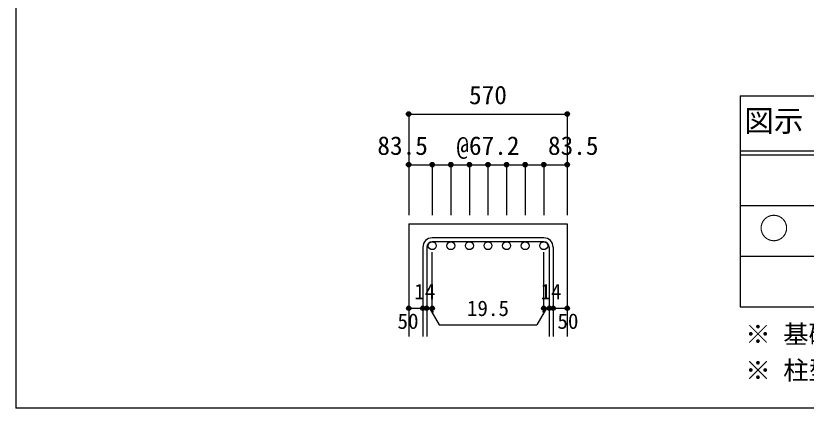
# Model space of a CAD drawing. Units: millimetres at full size, sheet at 1:30; details may follow other scales. Extents: x -5973 to 5954, y -4195 to 4201.
# Drawn here: x -5973 to -3166, y -4195 to -2801 of the extents above; entities that cross this region are included whole.
import ezdxf
from ezdxf.enums import TextEntityAlignment as Align

# ---------------------------------------------------------------- set-up
doc = ezdxf.new("R2010")
doc.units = ezdxf.units.MM
doc.header["$LTSCALE"] = 30
doc.header["$PDMODE"] = 32
doc.header["$PDSIZE"] = 15
for name, color, linetype in [('0-1_躯体線', 2, 'Continuous'), ('0-5_基礎梁筋', 7, 'Continuous'), ('0-6_スタラップ筋', 7, 'Continuous'), ('0-D_寸法', 4, 'Continuous'), ('6-7_文字', 7, 'Continuous'), ('6-E_枠', 7, 'Continuous'), ('F-0_枠', 6, 'Continuous')]:
    doc.layers.add(name, color=color, linetype=linetype)
doc.styles.add('ＭＳ ゴシック', font='')
doc.styles.get('ＭＳ ゴシック').set_extended_font_data('MS Gothic')

msp = doc.modelspace()

# ---------------------------------------------------------------- linework, layer by layer
at = {"layer": '0-1_躯体線'}
for p, q in [((-4577.3, -3539.89), (-4577.3, -3939.89)), ((-4577.3, -3539.89), (-4014.3, -3539.89)), ((-4014.3, -3539.89), (-4014.3, -3939.89))]:
    msp.add_line(p, q, dxfattribs=at)
at = {"layer": '0-5_基礎梁筋', "color": 3}
for centre in [(-4493.8, -3617.89), (-4427.8, -3617.89), (-4361.8, -3617.89), (-4295.8, -3617.89), (-4229.8, -3617.89), (-4163.8, -3617.89), (-4097.8, -3617.89)]:
    msp.add_circle(centre, 14, dxfattribs=at)
at = {"layer": '0-6_スタラップ筋'}
for p, q in [((-4097.8, -3589.89), (-4493.8, -3589.89)), ((-4097.8, -3603.89), (-4493.8, -3603.89)), ((-4527.3, -3623.39), (-4527.3, -3939.89)), ((-4513.3, -3623.39), (-4513.3, -3939.89)), ((-4078.3, -3623.39), (-4078.3, -3939.89)), ((-4064.3, -3623.39), (-4064.3, -3939.89))]:
    msp.add_line(p, q, dxfattribs=at)
for centre, radius, start, end in [((-4493.8, -3623.39), 33.5, 90, 180), ((-4097.8, -3623.39), 33.5, 0, 90), ((-4493.8, -3623.39), 19.5, 90, 180), ((-4097.8, -3623.39), 19.5, 0, 90)]:
    msp.add_arc(centre, radius, start, end, dxfattribs=at)
at = {"layer": '0-D_寸法'}
for p, q in [((-4577.3, -3149.89), (-4577.3, -3329.89)), ((-4577.3, -3149.89), (-4014.3, -3149.89)), ((-4014.3, -3149.89), (-4014.3, -3329.89)), ((-4014.3, -3149.89), (-4014.3, -3329.89)), ((-4577.3, -3329.89), (-4577.3, -3509.89)), ((-4577.3, -3329.89), (-4014.3, -3329.89)), ((-4493.8, -3329.89), (-4493.8, -3509.89)), ((-4427.8, -3329.89), (-4427.8, -3509.89)), ((-4361.8, -3329.89), (-4361.8, -3509.89)), ((-4295.8, -3329.89), (-4295.8, -3509.89)), ((-4229.8, -3329.89), (-4229.8, -3509.89)), ((-4163.8, -3329.89), (-4163.8, -3509.89)), ((-4097.8, -3329.89), (-4097.8, -3509.89)), ((-4014.3, -3329.89), (-4014.3, -3509.89)), ((-4493.8, -3839.89), (-4493.8, -3640.56)), ((-4097.8, -3839.89), (-4097.8, -3640.56)), ((-4577.3, -3839.89), (-4527.3, -3839.89)), ((-4527.3, -3839.89), (-4493.8, -3839.89)), ((-4503.55, -3839.89), (-4489.41, -3854.04)), ((-4503.55, -3839.89), (-4469.33, -3899.17)), ((-4088.05, -3839.89), (-4122.27, -3899.17)), ((-4088.05, -3839.89), (-4102.19, -3854.04)), ((-4097.8, -3839.89), (-4014.3, -3839.89)), ((-4078.3, -3839.89), (-4064.3, -3839.89)), ((-4469.33, -3899.17), (-4122.27, -3899.17))]:
    msp.add_line(p, q, dxfattribs=at)
for centre, radius in [((-4577.3, -3149.89), 8), ((-4577.3, -3149.89), 7.2), ((-4577.3, -3149.89), 6.4), ((-4014.3, -3149.89), 8), ((-4014.3, -3149.89), 7.2), ((-4014.3, -3149.89), 6.4), ((-4577.3, -3149.89), 5.6), ((-4577.3, -3149.89), 4.8), ((-4577.3, -3149.89), 4), ((-4577.3, -3149.89), 3.2), ((-4577.3, -3149.89), 2.4), ((-4577.3, -3149.89), 1.6), ((-4577.3, -3149.89), 0.8), ((-4014.3, -3149.89), 5.6), ((-4014.3, -3149.89), 4.8), ((-4014.3, -3149.89), 4), ((-4014.3, -3149.89), 3.2), ((-4014.3, -3149.89), 2.4), ((-4014.3, -3149.89), 1.6), ((-4014.3, -3149.89), 0.8), ((-4577.3, -3329.89), 8), ((-4577.3, -3329.89), 7.2), ((-4577.3, -3329.89), 6.4), ((-4577.3, -3329.89), 5.6), ((-4577.3, -3329.89), 4.8), ((-4577.3, -3329.89), 4), ((-4577.3, -3329.89), 3.2), ((-4577.3, -3329.89), 2.4), ((-4577.3, -3329.89), 1.6), ((-4577.3, -3329.89), 0.8), ((-4493.8, -3329.89), 8), ((-4493.8, -3329.89), 7.2), ((-4493.8, -3329.89), 6.4), ((-4493.8, -3329.89), 5.6), ((-4493.8, -3329.89), 4.8), ((-4493.8, -3329.89), 4), ((-4493.8, -3329.89), 3.2), ((-4493.8, -3329.89), 2.4), ((-4493.8, -3329.89), 1.6), ((-4493.8, -3329.89), 0.8), ((-4427.8, -3329.89), 8), ((-4427.8, -3329.89), 7.2), ((-4427.8, -3329.89), 6.4), ((-4427.8, -3329.89), 5.6), ((-4427.8, -3329.89), 4.8), ((-4427.8, -3329.89), 4), ((-4427.8, -3329.89), 3.2), ((-4427.8, -3329.89), 2.4), ((-4427.8, -3329.89), 1.6), ((-4427.8, -3329.89), 0.8), ((-4361.8, -3329.89), 8), ((-4361.8, -3329.89), 7.2), ((-4361.8, -3329.89), 6.4), ((-4361.8, -3329.89), 5.6), ((-4361.8, -3329.89), 4.8), ((-4361.8, -3329.89), 4), ((-4361.8, -3329.89), 3.2), ((-4361.8, -3329.89), 2.4), ((-4361.8, -3329.89), 1.6), ((-4361.8, -3329.89), 0.8), ((-4295.8, -3329.89), 8), ((-4295.8, -3329.89), 7.2), ((-4295.8, -3329.89), 6.4), ((-4295.8, -3329.89), 5.6), ((-4295.8, -3329.89), 4.8), ((-4295.8, -3329.89), 4), ((-4295.8, -3329.89), 3.2), ((-4295.8, -3329.89), 2.4), ((-4295.8, -3329.89), 1.6), ((-4295.8, -3329.89), 0.8), ((-4229.8, -3329.89), 8), ((-4229.8, -3329.89), 7.2), ((-4229.8, -3329.89), 6.4), ((-4229.8, -3329.89), 5.6), ((-4229.8, -3329.89), 4.8), ((-4229.8, -3329.89), 4), ((-4229.8, -3329.89), 3.2), ((-4229.8, -3329.89), 2.4), ((-4229.8, -3329.89), 1.6), ((-4229.8, -3329.89), 0.8), ((-4163.8, -3329.89), 8), ((-4163.8, -3329.89), 7.2), ((-4163.8, -3329.89), 6.4), ((-4163.8, -3329.89), 5.6), ((-4163.8, -3329.89), 4.8), ((-4163.8, -3329.89), 4), ((-4163.8, -3329.89), 3.2), ((-4163.8, -3329.89), 2.4), ((-4163.8, -3329.89), 1.6), ((-4163.8, -3329.89), 0.8), ((-4097.8, -3329.89), 8), ((-4097.8, -3329.89), 7.2), ((-4097.8, -3329.89), 6.4), ((-4097.8, -3329.89), 5.6), ((-4097.8, -3329.89), 4.8), ((-4097.8, -3329.89), 4), ((-4097.8, -3329.89), 3.2), ((-4097.8, -3329.89), 2.4), ((-4097.8, -3329.89), 1.6), ((-4097.8, -3329.89), 0.8), ((-4014.3, -3329.89), 8), ((-4014.3, -3329.89), 7.2), ((-4014.3, -3329.89), 6.4), ((-4014.3, -3329.89), 5.6), ((-4014.3, -3329.89), 4.8), ((-4014.3, -3329.89), 4), ((-4014.3, -3329.89), 3.2), ((-4014.3, -3329.89), 2.4), ((-4014.3, -3329.89), 1.6), ((-4014.3, -3329.89), 0.8), ((-4577.3, -3839.89), 4), ((-4577.3, -3839.89), 3.6), ((-4577.3, -3839.89), 3.2), ((-4577.3, -3839.89), 2.8), ((-4577.3, -3839.89), 2.4), ((-4577.3, -3839.89), 2), ((-4577.3, -3839.89), 1.6), ((-4577.3, -3839.89), 1.2), ((-4577.3, -3839.89), 0.8), ((-4577.3, -3839.89), 0.4), ((-4527.3, -3839.89), 4), ((-4527.3, -3839.89), 3.6), ((-4527.3, -3839.89), 3.2), ((-4527.3, -3839.89), 2.8), ((-4527.3, -3839.89), 2.4), ((-4527.3, -3839.89), 2), ((-4527.3, -3839.89), 1.6), ((-4527.3, -3839.89), 1.2), ((-4527.3, -3839.89), 0.8), ((-4527.3, -3839.89), 0.4), ((-4513.3, -3839.89), 4), ((-4513.3, -3839.89), 3.6), ((-4513.3, -3839.89), 3.2), ((-4513.3, -3839.89), 2.8), ((-4513.3, -3839.89), 2.4), ((-4513.3, -3839.89), 2), ((-4513.3, -3839.89), 1.6), ((-4513.3, -3839.89), 1.2), ((-4513.3, -3839.89), 0.8), ((-4513.3, -3839.89), 0.4), ((-4493.8, -3839.89), 4), ((-4493.8, -3839.89), 3.6), ((-4493.8, -3839.89), 3.2), ((-4493.8, -3839.89), 2.8), ((-4493.8, -3839.89), 2.4), ((-4493.8, -3839.89), 2), ((-4493.8, -3839.89), 1.6), ((-4493.8, -3839.89), 1.2), ((-4493.8, -3839.89), 0.8), ((-4493.8, -3839.89), 0.4), ((-4097.8, -3839.89), 4), ((-4097.8, -3839.89), 3.6), ((-4097.8, -3839.89), 3.2), ((-4097.8, -3839.89), 2.8), ((-4097.8, -3839.89), 2.4), ((-4097.8, -3839.89), 2), ((-4097.8, -3839.89), 1.6), ((-4097.8, -3839.89), 1.2), ((-4097.8, -3839.89), 0.8), ((-4097.8, -3839.89), 0.4), ((-4078.3, -3839.89), 4), ((-4078.3, -3839.89), 3.6), ((-4078.3, -3839.89), 3.2), ((-4078.3, -3839.89), 2.8), ((-4078.3, -3839.89), 2.4), ((-4078.3, -3839.89), 2), ((-4078.3, -3839.89), 1.6), ((-4078.3, -3839.89), 1.2), ((-4078.3, -3839.89), 0.8), ((-4078.3, -3839.89), 0.4), ((-4064.3, -3839.89), 4), ((-4064.3, -3839.89), 3.6), ((-4064.3, -3839.89), 3.2), ((-4064.3, -3839.89), 2.8), ((-4064.3, -3839.89), 2.4), ((-4064.3, -3839.89), 2), ((-4064.3, -3839.89), 1.6), ((-4064.3, -3839.89), 1.2), ((-4064.3, -3839.89), 0.8), ((-4064.3, -3839.89), 0.4), ((-4014.3, -3839.89), 4), ((-4014.3, -3839.89), 3.6), ((-4014.3, -3839.89), 3.2), ((-4014.3, -3839.89), 2.8), ((-4014.3, -3839.89), 2.4), ((-4014.3, -3839.89), 2), ((-4014.3, -3839.89), 1.6), ((-4014.3, -3839.89), 1.2), ((-4014.3, -3839.89), 0.8), ((-4014.3, -3839.89), 0.4)]:
    msp.add_circle(centre, radius, dxfattribs=at)
at = {"layer": '0-D_寸法', "color": 7}
for p in [(-4577.3, -3149.89), (-4014.3, -3149.89), (-4577.3, -3329.89), (-4493.8, -3329.89), (-4427.8, -3329.89), (-4361.8, -3329.89), (-4295.8, -3329.89), (-4229.8, -3329.89), (-4163.8, -3329.89), (-4097.8, -3329.89), (-4014.3, -3329.89), (-4577.3, -3839.89), (-4527.3, -3839.89), (-4513.3, -3839.89), (-4493.8, -3839.89), (-4097.8, -3839.89), (-4078.3, -3839.89), (-4064.3, -3839.89), (-4014.3, -3839.89)]:
    msp.add_point(p, dxfattribs=at)
at = {"layer": '6-E_枠', "color": 3}
for p, q in [((-3400.52, -3085.43), (-3400.52, -3835.43)), ((-3400.52, -3085.43), (-1238, -3085.43)), ((-3400.52, -3835.43), (-1238, -3835.43))]:
    msp.add_line(p, q, dxfattribs=at)
at = {"layer": '6-E_枠'}
for p, q in [((-3400.52, -3280.43), (-1238, -3280.43)), ((-3400.52, -3295.43), (-1238, -3295.43)), ((-3400.52, -3475.43), (-1238, -3475.43)), ((-3400.52, -3655.43), (-1238, -3655.43))]:
    msp.add_line(p, q, dxfattribs=at)
at = {"layer": 'F-0_枠'}
for p in [(-5972.88, 4201.15), (5954.1, -4195.24)]:
    msp.add_line(p, (-5972.88, -4195.24), dxfattribs=at)

# ---------------------------------------------------------------- texts
at = {"layer": '0-D_寸法', "style": 'ＭＳ ゴシック'}
for s, height, p in [('570', 65.98, (-4363.3, -3134.89)), ('83.5', 65.98, (-4688.8, -3314.89)), ('@67.2', 65.98, (-4408.3, -3314.89)), ('83.5', 65.98, (-4082.8, -3314.89)), ('14', 54.99, (-4557.84, -3824.44)), ('14', 54.99, (-4109.26, -3824.44)), ('19.5', 54.99, (-4370.8, -3884.17)), ('50', 54.99, (-4617.3, -3929.89)), ('50', 54.99, (-4049.3, -3929.89))]:
    msp.add_text(s, height=height, dxfattribs=at).set_placement(p, align=Align.BOTTOM_LEFT)
at = {"layer": '6-7_文字', "color": 2, "style": 'ＭＳ ゴシック'}
for s, p in [('図示', (-3385.52, -3235.43)), ('○', (-3333.02, -3617.93))]:
    msp.add_text(s, height=76.98, dxfattribs=at).set_placement(p, align=Align.BOTTOM_LEFT)
at = {"layer": '6-7_文字', "style": 'ＭＳ ゴシック'}
for s, p in [('※ 基礎梁スターラップ     D13 @300', (-3381.96, -3985.01)), ('※ 柱型立上り筋●は引張側領域時', (-3381.96, -4113.51))]:
    msp.add_text(s, height=65.98, dxfattribs=at).set_placement(p, align=Align.BOTTOM_LEFT)

doc.saveas('drawing.dxf')
